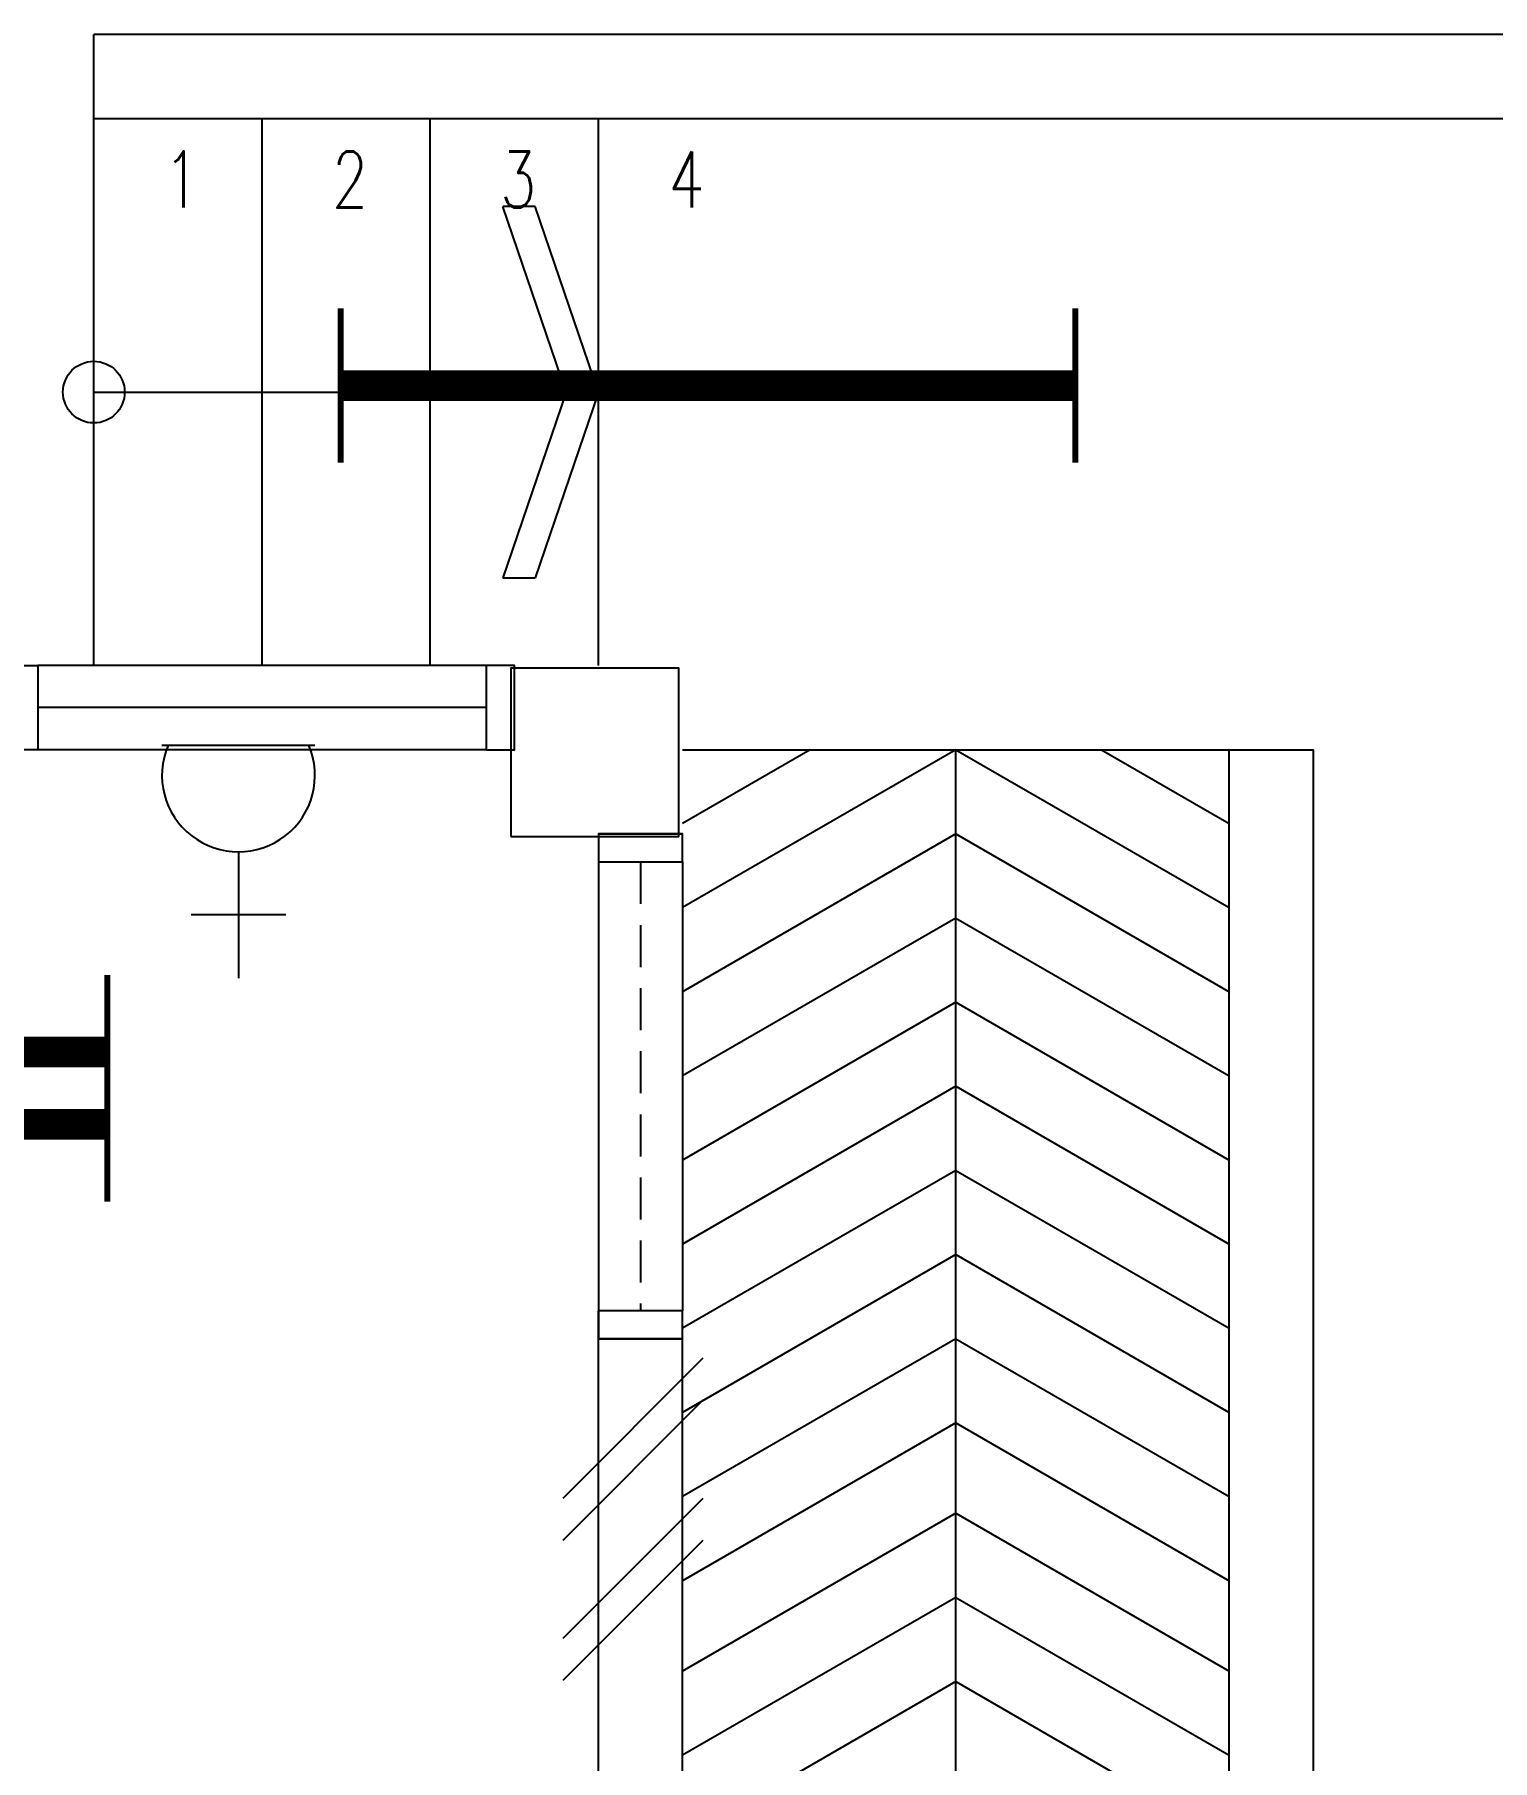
# Model space of a CAD drawing. Header units: inches. Extents: x -106706990 to 300603, y -86718466 to 1728185.
# Drawn here: x 47833 to 50433, y 38053 to 41129 of the extents above; entities that cross this region are included whole.
import ezdxf

# ---------------------------------------------------------------- set-up
doc = ezdxf.new("R2010")
doc.units = ezdxf.units.IN
doc.header["$MEASUREMENT"] = 0
doc.linetypes.add('HIDDEN', pattern=[0.375, 0.25, -0.125])
for name, color, linetype in [('A-COLUMN', 3, 'Continuous'), ('A-NOTE', 2, 'Continuous'), ('A-PTILE', 8, 'Continuous'), ('A-STAIR', 2, 'Continuous'), ('A-SYM', 8, 'Continuous'), ('A-WALL', 1, 'Continuous'), ('A-WIN', 9, 'Continuous'), ('A-WLH', 7, 'Continuous'), ('ELECT', 6, 'Continuous'), ('LAMP', 5, 'Continuous')]:
    doc.layers.add(name, color=color, linetype=linetype)
doc.styles.add('ROMANS', font='romans.shx', dxfattribs={"width": 0.75, "height": 200})

# ---------------------------------------------------------------- blocks, each defined once
blk = doc.blocks.new('A$C49831240')
at = {"layer": 'A-WLH', "color": 8}
for p, q in [((250, 575), (0, 325)), ((250, 500), (0, 250)), ((250, 325), (0, 75)), ((250, 250), (0, 0))]:
    blk.add_line(p, q, dxfattribs=at)
blk = doc.blocks.new('YBC136')
at = {"layer": 'LAMP'}
for points, const_width in [([(-135000.8, 195525.6), (-135000.8, 195250.4)], 10.9), ([(-133690.5, 195525.6), (-133690.5, 195250.4)], 10.9), ([(-135000.8, 195388), (-133690.5, 195388)], 54.6)]:
    blk.add_lwpolyline(points, dxfattribs=dict(at, const_width=const_width))
blk = doc.blocks.new('YBC 236')
at = {"layer": 'LAMP'}
for points, const_width in [([(-134681.8, 193808.3), (-134681.8, 193533.1)], 10.9), ([(-133371.4, 193808.3), (-133371.4, 193533.1)], 10.9), ([(-134681.8, 193670.7), (-133371.4, 193670.7)], 54.6), ([(-134681.8, 193679.4), (-134681.8, 193404.2)], 10.9), ([(-133371.4, 193679.4), (-133371.4, 193404.2)], 10.9), ([(-134681.8, 193541.8), (-133371.4, 193541.8)], 54.6)]:
    blk.add_lwpolyline(points, dxfattribs=dict(at, const_width=const_width))
blk = doc.blocks.new('*U227')
at = {"layer": 'LAMP'}
blk.add_blockref('YBC 236', (134026.6, -193606.2, -5.5), dxfattribs=at)
blk = doc.blocks.new('*U228')
at = {"layer": 'LAMP', "color": 0, "linetype": 'ByBlock', "lineweight": -2, "transparency": 16777216}
for p in [(0, 2000), (0, 0)]:
    blk.add_blockref('*U227', p, dxfattribs=at)
blk = doc.blocks.new('SOCKET')
at = {"layer": 'ELECT', "color": 6}
for p, q in [((15248.7, 25891.4), (15248.7, 26116.4)), ((15164.3, 26003.9), (15333.1, 26003.9)), ((15112.3, 25701.6), (15385.1, 25701.6))]:
    blk.add_line(p, q, dxfattribs=at)
blk.add_arc((15248.7, 25755), 136.4, 336.9763, 203.0237, dxfattribs=at)

msp = doc.modelspace()

# ---------------------------------------------------------------- linework, layer by layer
at = {"layer": 'A-COLUMN', "color": 8}
msp.add_lwpolyline([(48682.3, 39699.8), (48982.3, 39699.8), (48982.3, 39999.8), (48682.3, 39999.8)], close=True, dxfattribs=at)
at = {"layer": 'A-NOTE', "color": 8, "linetype": 'Continuous', "ltscale": 500}
for p, q in [((48781.1, 40491.9), (48668.4, 40822.9)), ((48726, 40822.9), (48668.4, 40822.9)), ((48838.8, 40491.9), (48726, 40822.9)), ((47938.8, 40491.9), (48838.8, 40491.9)), ((48781.1, 40491.9), (48668.4, 40161)), ((48838.8, 40491.9), (48726, 40161)), ((48668.4, 40161), (48726, 40161))]:
    msp.add_line(p, q, dxfattribs=at)
msp.add_circle((47938.8, 40491.9), 55, dxfattribs=at)
at = {"layer": 'A-PTILE', "color": 8}
for p, q in [((48988.8, 39854.4), (49963.8, 39854.4)), ((49216.5, 39854.4), (48988.8, 39723)), ((49476.3, 39854.4), (48988.8, 39573)), ((49476.3, 34904.4), (49476.3, 39854.4)), ((49476.3, 39854.4), (49963.8, 39573)), ((49736.1, 39854.4), (49963.8, 39723)), ((49476.3, 39704.4), (48988.8, 39423)), ((49476.3, 39704.4), (49963.8, 39423)), ((49476.3, 39554.4), (48988.8, 39273)), ((49476.3, 39554.4), (49963.8, 39273)), ((49476.3, 39404.4), (48988.8, 39123)), ((49476.3, 39404.4), (49963.8, 39123)), ((49476.3, 39254.4), (48988.8, 38973)), ((49476.3, 39254.4), (49963.8, 38973)), ((49476.3, 39104.4), (48988.8, 38823)), ((49476.3, 39104.4), (49963.8, 38823)), ((49476.3, 38954.4), (48988.8, 38673)), ((49476.3, 38954.4), (49963.8, 38673)), ((49476.3, 38804.4), (48988.8, 38523)), ((49476.3, 38804.4), (49963.8, 38523)), ((49476.3, 38654.4), (48988.8, 38373)), ((49476.3, 38654.4), (49963.8, 38373)), ((49476.3, 38493.2), (48988.8, 38211.8)), ((49476.3, 38493.2), (49963.8, 38211.8)), ((49476.3, 38343.2), (48988.8, 38061.8)), ((49476.3, 38343.2), (49963.8, 38061.8)), ((49476.3, 38193.2), (48988.8, 37911.8)), ((49476.3, 38193.2), (49963.8, 37911.8))]:
    msp.add_line(p, q, dxfattribs=at)
at = {"layer": 'A-STAIR', "color": 8}
for p, q in [((51688.8, 41129.4), (47938.8, 41129.4)), ((47938.8, 40004.4), (47938.8, 41129.4)), ((51688.8, 40979.4), (47938.8, 40979.4)), ((48238.8, 40004.4), (48238.8, 40979.4)), ((48538.8, 40004.4), (48538.8, 40979.4)), ((48838.8, 40004.4), (48838.8, 40979.4)), ((49963.8, 30704.4), (49963.8, 39854.4)), ((49963.8, 39854.4), (50113.8, 39854.4)), ((50113.8, 18104.4), (50113.8, 39854.4))]:
    msp.add_line(p, q, dxfattribs=at)
at = {"layer": 'A-WALL', "color": 8, "linetype": 'Continuous', "ltscale": 900}
for p, q in [((48838.8, 39704.4), (48988.8, 39704.4)), ((48988.8, 38804.4), (48838.8, 38804.4))]:
    msp.add_line(p, q, dxfattribs=at)
at = {"layer": 'A-WALL', "color": 8}
for p, q in [((48838.8, 36029.4), (48838.8, 38854.4)), ((48988.8, 36029.4), (48988.8, 38854.4))]:
    msp.add_line(p, q, dxfattribs=at)
at = {"layer": 'A-WIN', "color": 8}
for p, q in [((48638.8, 40004.4), (47838.8, 40004.4)), ((48638.8, 39854.4), (47838.8, 39854.4)), ((48838.8, 39654.4), (48838.8, 38854.4)), ((48988.8, 39654.4), (48988.8, 38854.4))]:
    msp.add_line(p, q, dxfattribs=at)
at = {"layer": 'A-WIN', "color": 8, "linetype": 'Continuous', "ltscale": 300}
msp.add_line((48638.8, 39929.4), (47838.8, 39929.4), dxfattribs=at)
at = {"layer": 'A-WIN', "color": 8, "linetype": 'HIDDEN', "ltscale": 300}
msp.add_line((48913.8, 39654.4), (48913.8, 38854.4), dxfattribs=at)
at = {"layer": 'A-WIN', "color": 8, "linetype": 'Continuous'}
for points in [[(47838.8, 39854.4), (47788.8, 39854.4), (47788.8, 40004.4), (47838.8, 40004.4)], [(48638.8, 39854.4), (48688.8, 39854.4), (48688.8, 40004.4), (48638.8, 40004.4)], [(48988.8, 39654.4), (48988.8, 39704.4), (48838.8, 39704.4), (48838.8, 39654.4)], [(48838.8, 38854.4), (48838.8, 38804.4), (48988.8, 38804.4), (48988.8, 38854.4)]]:
    msp.add_lwpolyline(points, close=True, dxfattribs=at)

# ---------------------------------------------------------------- block references
at = {"layer": 'A-WLH', "color": 8}
msp.add_blockref('A$C49831240', (48775, 38194.8), dxfattribs=at)
at = {"layer": 'ELECT', "color": 7, "linetype": 'HIDDEN', "rotation": 180}
msp.add_blockref('SOCKET', (63445.5, 65563.8), dxfattribs=at)
at = {"layer": 'LAMP'}
msp.add_blockref('YBC136', (183379.9, -154884.5), dxfattribs=at)
at = {"layer": 'LAMP', "color": 0}
msp.add_blockref('*U228', (47307.9, 37250.9, 5.5), dxfattribs=at)

# ---------------------------------------------------------------- texts
at = {"layer": 'A-SYM', "color": 8, "linetype": 'HIDDEN', "ltscale": 500, "style": 'ROMANS', "width": 0.75}
for s, p in [('1', (48063.6, 40820.9)), ('2', (48363.6, 40820.9)), ('3', (48663.6, 40820.9)), ('4', (48963.6, 40820.9))]:
    msp.add_text(s, height=100, dxfattribs=at).set_placement(p)

doc.saveas('drawing.dxf')
